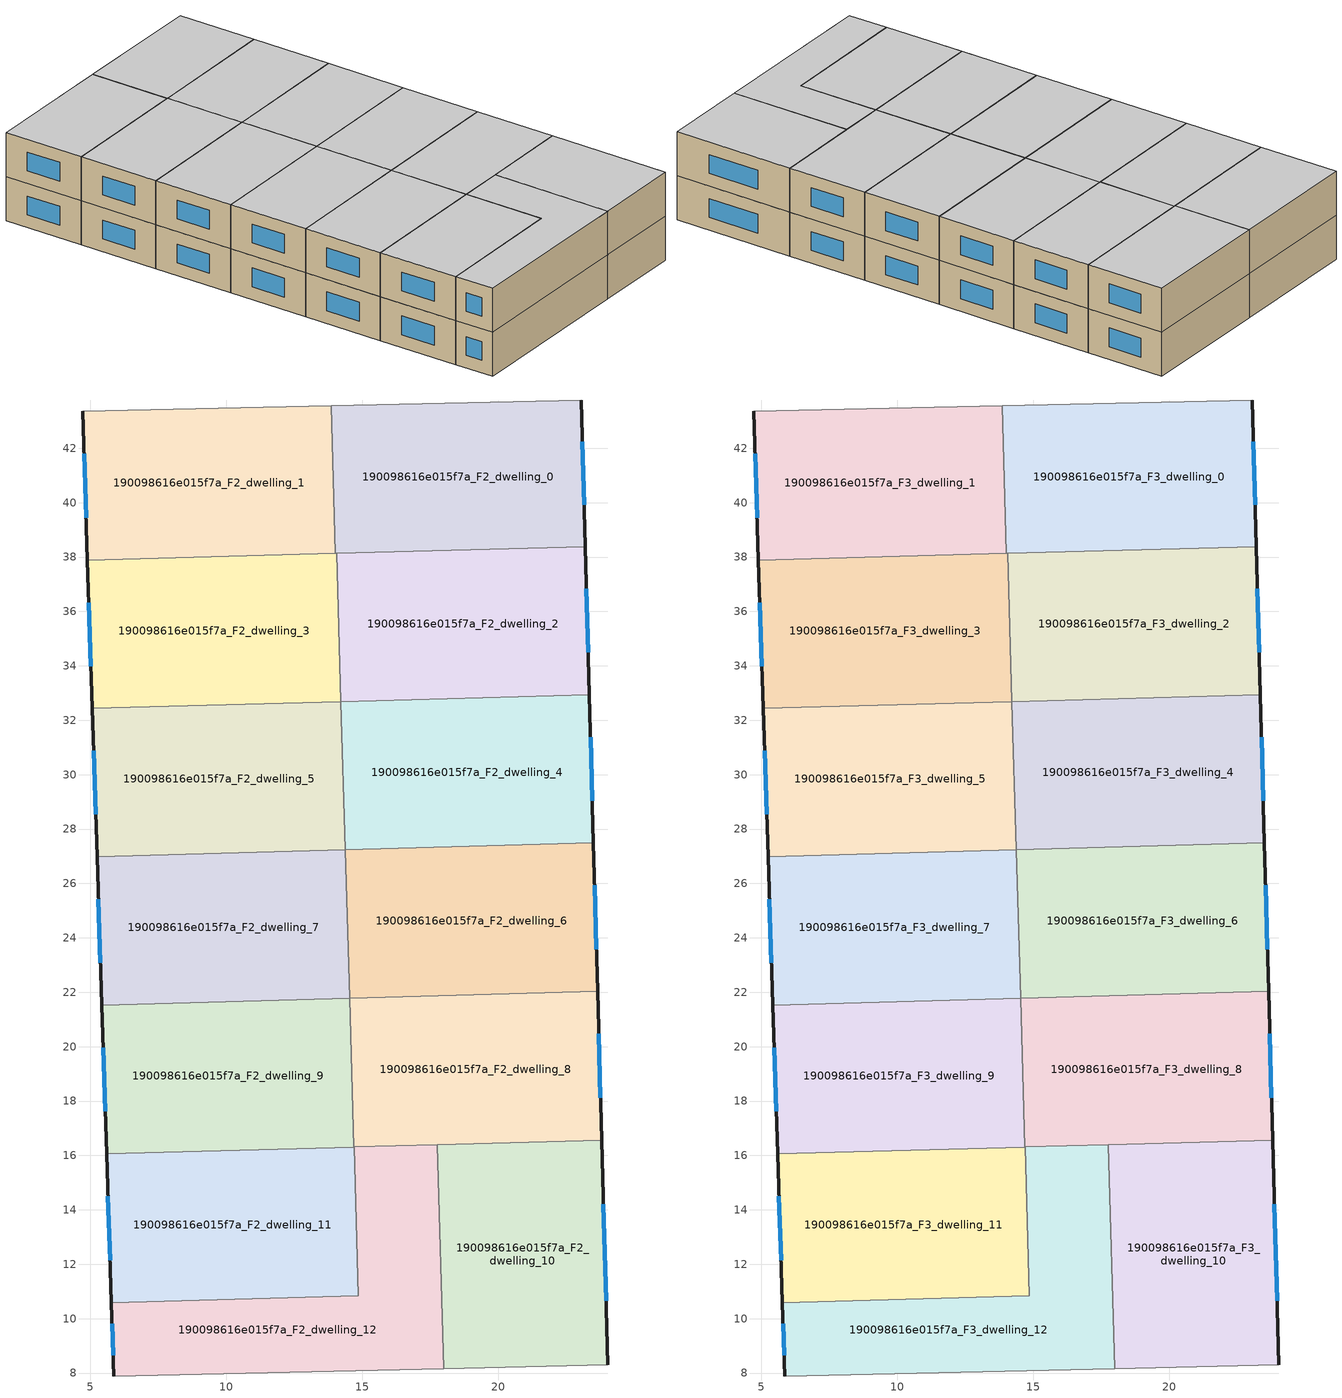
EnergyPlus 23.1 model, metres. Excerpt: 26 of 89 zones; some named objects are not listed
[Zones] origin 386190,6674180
190098616e015f7a_F2_dwelling_0
 floor to 190098616e015f7a_F1_dwelling_0 (EU_floor_Construction): 23.06,43.78 23.21,38.38 14.01,38.13 13.86,43.57 z6
 wall outside (EU_wall_Construction): 23.21,38.38 23.06,43.78 z6:9
 wall to 190098616e015f7a_F2_dwelling_1 (EU_wall_Construction): 13.86,43.57 14.01,38.13 z6:9
 wall adiabatic (EU_wall_Construction): 23.06,43.78 13.86,43.57 z6:9
 wall to 190098616e015f7a_F2_dwelling_2 (EU_wall_Construction): 14.06,38.13 23.21,38.38 z6:9
 wall to 190098616e015f7a_F2_dwelling_3 (EU_wall_Construction): 14.01,38.13 14.06,38.13 z6:9
 window (EU_Window_Construction): 23.16,39.92 23.1,42.24 z6.86:8.14
190098616e015f7a_F2_dwelling_1
 floor to 190098616e015f7a_F1_dwelling_1 (EU_floor_Construction): 13.86,43.57 14.01,38.13 4.9,37.88 4.73,43.37 z6
 wall outside (EU_wall_Construction): 4.73,43.37 4.9,37.88 z6:9
 wall adiabatic (EU_wall_Construction): 13.86,43.57 4.73,43.37 z6:9
 wall to 190098616e015f7a_F2_dwelling_3 (EU_wall_Construction): 4.9,37.88 14.01,38.13 z6:9
 window (EU_Window_Construction): 4.78,41.8 4.85,39.45 z6.86:8.14
190098616e015f7a_F2_dwelling_10
 floor to 190098616e015f7a_F1_dwelling_10 (EU_floor_Construction): 23.81,16.56 24.03,8.3 18,8.16 17.77,16.39 z6
 wall outside (EU_wall_Construction): 24.03,8.3 23.81,16.56 z6:9
 wall adiabatic (EU_wall_Construction): 18,8.16 24.03,8.3 z6:9
 wall to 190098616e015f7a_F2_dwelling_12 (EU_wall_Construction): 17.77,16.39 18,8.16 z6:9
 wall to 190098616e015f7a_F2_dwelling_8 (EU_wall_Construction): 23.81,16.56 17.77,16.39 z6:9
 window (EU_Window_Construction): 23.97,10.66 23.87,14.2 z6.86:8.14
190098616e015f7a_F2_dwelling_11
 floor to 190098616e015f7a_F1_dwelling_11 (EU_floor_Construction): 14.71,16.31 14.86,10.83 5.78,10.58 5.61,16.06 z6
 wall outside (EU_wall_Construction): 5.61,16.06 5.78,10.58 z6:9
 wall to 190098616e015f7a_F2_dwelling_12 (EU_wall_Construction): 5.78,10.58 14.86,10.83 14.71,16.31 z6:9
 wall to 190098616e015f7a_F2_dwelling_9 (EU_wall_Construction): 14.7,16.31 5.61,16.06 z6:9
 wall to 190098616e015f7a_F2_dwelling_8 (EU_wall_Construction): 14.71,16.31 14.7,16.31 z6:9
 window (EU_Window_Construction): 5.66,14.49 5.73,12.15 z6.86:8.14
190098616e015f7a_F2_dwelling_12
 floor to 190098616e015f7a_F1_dwelling_12 (EU_floor_Construction): 17.77,16.39 18,8.16 5.87,7.89 5.78,10.58 14.86,10.83 14.71,16.31 z6
 wall outside (EU_wall_Construction): 5.78,10.58 5.87,7.89 z6:9
 wall adiabatic (EU_wall_Construction): 5.87,7.89 18,8.16 z6:9
 wall to 190098616e015f7a_F2_dwelling_8 (EU_wall_Construction): 17.77,16.39 14.71,16.31 z6:9
 window (EU_Window_Construction): 5.81,9.81 5.84,8.66 z6.86:8.14
190098616e015f7a_F2_dwelling_2
 floor to 190098616e015f7a_F1_dwelling_2 (EU_floor_Construction): 23.21,38.38 23.36,32.94 14.21,32.69 14.06,38.13 z6
 wall outside (EU_wall_Construction): 23.36,32.94 23.21,38.38 z6:9
 wall to 190098616e015f7a_F2_dwelling_3 (EU_wall_Construction): 14.06,38.13 14.21,32.69 z6:9
 wall to 190098616e015f7a_F2_dwelling_4 (EU_wall_Construction): 14.22,32.69 23.36,32.94 z6:9
 wall to 190098616e015f7a_F2_dwelling_5 (EU_wall_Construction): 14.21,32.69 14.22,32.69 z6:9
 window (EU_Window_Construction): 23.31,34.5 23.25,36.83 z6.86:8.14
190098616e015f7a_F2_dwelling_3
 floor to 190098616e015f7a_F1_dwelling_3 (EU_floor_Construction): 14.06,38.13 14.21,32.69 5.08,32.44 4.9,37.88 z6
 wall outside (EU_wall_Construction): 4.9,37.88 5.08,32.44 z6:9
 wall to 190098616e015f7a_F2_dwelling_5 (EU_wall_Construction): 5.08,32.44 14.21,32.69 z6:9
 window (EU_Window_Construction): 4.95,36.33 5.03,33.99 z6.86:8.14
190098616e015f7a_F2_dwelling_4
 floor to 190098616e015f7a_F1_dwelling_4 (EU_floor_Construction): 23.36,32.94 23.51,27.49 14.37,27.24 14.22,32.69 z6
 wall outside (EU_wall_Construction): 23.51,27.49 23.36,32.94 z6:9
 wall to 190098616e015f7a_F2_dwelling_5 (EU_wall_Construction): 14.22,32.69 14.37,27.24 z6:9
 wall to 190098616e015f7a_F2_dwelling_6 (EU_wall_Construction): 14.39,27.24 23.51,27.49 z6:9
 wall to 190098616e015f7a_F2_dwelling_7 (EU_wall_Construction): 14.37,27.24 14.39,27.24 z6:9
 window (EU_Window_Construction): 23.46,29.05 23.4,31.38 z6.86:8.14
190098616e015f7a_F2_dwelling_5
 floor to 190098616e015f7a_F1_dwelling_5 (EU_floor_Construction): 14.22,32.69 14.37,27.24 5.25,26.99 5.08,32.44 z6
 wall outside (EU_wall_Construction): 5.08,32.44 5.25,26.99 z6:9
 wall to 190098616e015f7a_F2_dwelling_7 (EU_wall_Construction): 5.25,26.99 14.37,27.24 z6:9
 window (EU_Window_Construction): 5.13,30.88 5.2,28.54 z6.86:8.14
190098616e015f7a_F2_dwelling_6
 floor to 190098616e015f7a_F1_dwelling_6 (EU_floor_Construction): 23.51,27.49 23.66,22.03 14.54,21.78 14.39,27.24 z6
 wall outside (EU_wall_Construction): 23.66,22.03 23.51,27.49 z6:9
 wall to 190098616e015f7a_F2_dwelling_7 (EU_wall_Construction): 14.39,27.24 14.54,21.78 z6:9
 wall to 190098616e015f7a_F2_dwelling_8 (EU_wall_Construction): 14.55,21.78 23.66,22.03 z6:9
 wall to 190098616e015f7a_F2_dwelling_9 (EU_wall_Construction): 14.54,21.78 14.55,21.78 z6:9
 window (EU_Window_Construction): 23.61,23.59 23.55,25.93 z6.86:8.14
190098616e015f7a_F2_dwelling_7
 floor to 190098616e015f7a_F1_dwelling_7 (EU_floor_Construction): 14.39,27.24 14.54,21.78 5.43,21.53 5.25,26.99 z6
 wall outside (EU_wall_Construction): 5.25,26.99 5.43,21.53 z6:9
 wall to 190098616e015f7a_F2_dwelling_9 (EU_wall_Construction): 5.43,21.53 14.54,21.78 z6:9
 window (EU_Window_Construction): 5.3,25.43 5.38,23.09 z6.86:8.14
190098616e015f7a_F2_dwelling_8
 floor to 190098616e015f7a_F1_dwelling_8 (EU_floor_Construction): 23.66,22.03 23.81,16.56 14.7,16.31 14.55,21.78 z6
 wall outside (EU_wall_Construction): 23.81,16.56 23.66,22.03 z6:9
 wall to 190098616e015f7a_F2_dwelling_9 (EU_wall_Construction): 14.55,21.78 14.7,16.31 z6:9
 window (EU_Window_Construction): 23.76,18.12 23.7,20.47 z6.86:8.14
190098616e015f7a_F2_dwelling_9
 floor to 190098616e015f7a_F1_dwelling_9 (EU_floor_Construction): 14.55,21.78 14.7,16.31 5.61,16.06 5.43,21.53 z6
 wall outside (EU_wall_Construction): 5.43,21.53 5.61,16.06 z6:9
 window (EU_Window_Construction): 5.48,19.96 5.56,17.62 z6.86:8.14
190098616e015f7a_F3_dwelling_0
 floor to 190098616e015f7a_F2_dwelling_0 (EU_floor_Construction): 23.06,43.78 23.21,38.38 14.01,38.13 13.86,43.57 z9
 wall outside (EU_wall_Construction): 23.21,38.38 23.06,43.78 z9:12
 wall to 190098616e015f7a_F3_dwelling_1 (EU_wall_Construction): 13.86,43.57 14.01,38.13 z9:12
 wall adiabatic (EU_wall_Construction): 23.06,43.78 13.86,43.57 z9:12
 wall to 190098616e015f7a_F3_dwelling_2 (EU_wall_Construction): 14.06,38.13 23.21,38.38 z9:12
 wall to 190098616e015f7a_F3_dwelling_3 (EU_wall_Construction): 14.01,38.13 14.06,38.13 z9:12
 window (EU_Window_Construction): 23.16,39.92 23.1,42.24 z9.86:11.14
 ceiling to 190098616e015f7a_F4_dwelling_0 (EU_floor_Construction): 23.21,38.38 23.06,43.78 13.86,43.57 14.01,38.13 z12
190098616e015f7a_F3_dwelling_1
 floor to 190098616e015f7a_F2_dwelling_1 (EU_floor_Construction): 13.86,43.57 14.01,38.13 4.9,37.88 4.73,43.37 z9
 wall outside (EU_wall_Construction): 4.73,43.37 4.9,37.88 z9:12
 wall adiabatic (EU_wall_Construction): 13.86,43.57 4.73,43.37 z9:12
 wall to 190098616e015f7a_F3_dwelling_3 (EU_wall_Construction): 4.9,37.88 14.01,38.13 z9:12
 window (EU_Window_Construction): 4.78,41.8 4.85,39.45 z9.86:11.14
 ceiling to 190098616e015f7a_F4_dwelling_1 (EU_floor_Construction): 14.01,38.13 13.86,43.57 4.73,43.37 4.9,37.88 z12
190098616e015f7a_F3_dwelling_10
 floor to 190098616e015f7a_F2_dwelling_10 (EU_floor_Construction): 23.81,16.56 24.03,8.3 18,8.16 17.77,16.39 z9
 wall outside (EU_wall_Construction): 24.03,8.3 23.81,16.56 z9:12
 wall adiabatic (EU_wall_Construction): 18,8.16 24.03,8.3 z9:12
 wall to 190098616e015f7a_F3_dwelling_12 (EU_wall_Construction): 17.77,16.39 18,8.16 z9:12
 wall to 190098616e015f7a_F3_dwelling_8 (EU_wall_Construction): 23.81,16.56 17.77,16.39 z9:12
 window (EU_Window_Construction): 23.97,10.66 23.87,14.2 z9.86:11.14
 ceiling to 190098616e015f7a_F4_dwelling_10 (EU_floor_Construction): 24.03,8.3 23.81,16.56 17.77,16.39 18,8.16 z12
190098616e015f7a_F3_dwelling_11
 floor to 190098616e015f7a_F2_dwelling_11 (EU_floor_Construction): 14.71,16.31 14.86,10.83 5.78,10.58 5.61,16.06 z9
 wall outside (EU_wall_Construction): 5.61,16.06 5.78,10.58 z9:12
 wall to 190098616e015f7a_F3_dwelling_12 (EU_wall_Construction): 5.78,10.58 14.86,10.83 14.71,16.31 z9:12
 wall to 190098616e015f7a_F3_dwelling_9 (EU_wall_Construction): 14.7,16.31 5.61,16.06 z9:12
 wall to 190098616e015f7a_F3_dwelling_8 (EU_wall_Construction): 14.71,16.31 14.7,16.31 z9:12
 window (EU_Window_Construction): 5.66,14.49 5.73,12.15 z9.86:11.14
 ceiling to 190098616e015f7a_F4_dwelling_11 (EU_floor_Construction): 14.86,10.83 14.71,16.31 5.61,16.06 5.78,10.58 z12
190098616e015f7a_F3_dwelling_12
 floor to 190098616e015f7a_F2_dwelling_12 (EU_floor_Construction): 17.77,16.39 18,8.16 5.87,7.89 5.78,10.58 14.86,10.83 14.71,16.31 z9
 wall outside (EU_wall_Construction): 5.78,10.58 5.87,7.89 z9:12
 wall adiabatic (EU_wall_Construction): 5.87,7.89 18,8.16 z9:12
 wall to 190098616e015f7a_F3_dwelling_8 (EU_wall_Construction): 17.77,16.39 14.71,16.31 z9:12
 window (EU_Window_Construction): 5.81,9.81 5.84,8.66 z9.86:11.14
 ceiling to 190098616e015f7a_F4_dwelling_12 (EU_floor_Construction): 18,8.16 17.77,16.39 14.71,16.31 14.86,10.83 5.78,10.58 5.87,7.89 z12
190098616e015f7a_F3_dwelling_2
 floor to 190098616e015f7a_F2_dwelling_2 (EU_floor_Construction): 23.21,38.38 23.36,32.94 14.21,32.69 14.06,38.13 z9
 wall outside (EU_wall_Construction): 23.36,32.94 23.21,38.38 z9:12
 wall to 190098616e015f7a_F3_dwelling_3 (EU_wall_Construction): 14.06,38.13 14.21,32.69 z9:12
 wall to 190098616e015f7a_F3_dwelling_4 (EU_wall_Construction): 14.22,32.69 23.36,32.94 z9:12
 wall to 190098616e015f7a_F3_dwelling_5 (EU_wall_Construction): 14.21,32.69 14.22,32.69 z9:12
 window (EU_Window_Construction): 23.31,34.5 23.25,36.83 z9.86:11.14
 ceiling to 190098616e015f7a_F4_dwelling_2 (EU_floor_Construction): 23.36,32.94 23.21,38.38 14.06,38.13 14.21,32.69 z12
190098616e015f7a_F3_dwelling_3
 floor to 190098616e015f7a_F2_dwelling_3 (EU_floor_Construction): 14.06,38.13 14.21,32.69 5.08,32.44 4.9,37.88 z9
 wall outside (EU_wall_Construction): 4.9,37.88 5.08,32.44 z9:12
 wall to 190098616e015f7a_F3_dwelling_5 (EU_wall_Construction): 5.08,32.44 14.21,32.69 z9:12
 window (EU_Window_Construction): 4.95,36.33 5.03,33.99 z9.86:11.14
 ceiling to 190098616e015f7a_F4_dwelling_3 (EU_floor_Construction): 14.21,32.69 14.06,38.13 4.9,37.88 5.08,32.44 z12
190098616e015f7a_F3_dwelling_4
 floor to 190098616e015f7a_F2_dwelling_4 (EU_floor_Construction): 23.36,32.94 23.51,27.49 14.37,27.24 14.22,32.69 z9
 wall outside (EU_wall_Construction): 23.51,27.49 23.36,32.94 z9:12
 wall to 190098616e015f7a_F3_dwelling_5 (EU_wall_Construction): 14.22,32.69 14.37,27.24 z9:12
 wall to 190098616e015f7a_F3_dwelling_6 (EU_wall_Construction): 14.39,27.24 23.51,27.49 z9:12
 wall to 190098616e015f7a_F3_dwelling_7 (EU_wall_Construction): 14.37,27.24 14.39,27.24 z9:12
 window (EU_Window_Construction): 23.46,29.05 23.4,31.38 z9.86:11.14
 ceiling to 190098616e015f7a_F4_dwelling_4 (EU_floor_Construction): 23.51,27.49 23.36,32.94 14.22,32.69 14.37,27.24 z12
190098616e015f7a_F3_dwelling_5
 floor to 190098616e015f7a_F2_dwelling_5 (EU_floor_Construction): 14.22,32.69 14.37,27.24 5.25,26.99 5.08,32.44 z9
 wall outside (EU_wall_Construction): 5.08,32.44 5.25,26.99 z9:12
 wall to 190098616e015f7a_F3_dwelling_7 (EU_wall_Construction): 5.25,26.99 14.37,27.24 z9:12
 window (EU_Window_Construction): 5.13,30.88 5.2,28.54 z9.86:11.14
 ceiling to 190098616e015f7a_F4_dwelling_5 (EU_floor_Construction): 14.37,27.24 14.22,32.69 5.08,32.44 5.25,26.99 z12
190098616e015f7a_F3_dwelling_6
 floor to 190098616e015f7a_F2_dwelling_6 (EU_floor_Construction): 23.51,27.49 23.66,22.03 14.54,21.78 14.39,27.24 z9
 wall outside (EU_wall_Construction): 23.66,22.03 23.51,27.49 z9:12
 wall to 190098616e015f7a_F3_dwelling_7 (EU_wall_Construction): 14.39,27.24 14.54,21.78 z9:12
 wall to 190098616e015f7a_F3_dwelling_8 (EU_wall_Construction): 14.55,21.78 23.66,22.03 z9:12
 wall to 190098616e015f7a_F3_dwelling_9 (EU_wall_Construction): 14.54,21.78 14.55,21.78 z9:12
 window (EU_Window_Construction): 23.61,23.59 23.55,25.93 z9.86:11.14
 ceiling to 190098616e015f7a_F4_dwelling_6 (EU_floor_Construction): 23.66,22.03 23.51,27.49 14.39,27.24 14.54,21.78 z12
190098616e015f7a_F3_dwelling_7
 floor to 190098616e015f7a_F2_dwelling_7 (EU_floor_Construction): 14.39,27.24 14.54,21.78 5.43,21.53 5.25,26.99 z9
 wall outside (EU_wall_Construction): 5.25,26.99 5.43,21.53 z9:12
 wall to 190098616e015f7a_F3_dwelling_9 (EU_wall_Construction): 5.43,21.53 14.54,21.78 z9:12
 window (EU_Window_Construction): 5.3,25.43 5.38,23.09 z9.86:11.14
 ceiling to 190098616e015f7a_F4_dwelling_7 (EU_floor_Construction): 14.54,21.78 14.39,27.24 5.25,26.99 5.43,21.53 z12
190098616e015f7a_F3_dwelling_8
 floor to 190098616e015f7a_F2_dwelling_8 (EU_floor_Construction): 23.66,22.03 23.81,16.56 14.7,16.31 14.55,21.78 z9
 wall outside (EU_wall_Construction): 23.81,16.56 23.66,22.03 z9:12
 wall to 190098616e015f7a_F3_dwelling_9 (EU_wall_Construction): 14.55,21.78 14.7,16.31 z9:12
 window (EU_Window_Construction): 23.76,18.12 23.7,20.47 z9.86:11.14
 ceiling to 190098616e015f7a_F4_dwelling_8 (EU_floor_Construction): 23.81,16.56 23.66,22.03 14.55,21.78 14.7,16.31 z12
190098616e015f7a_F3_dwelling_9
 floor to 190098616e015f7a_F2_dwelling_9 (EU_floor_Construction): 14.55,21.78 14.7,16.31 5.61,16.06 5.43,21.53 z9
 wall outside (EU_wall_Construction): 5.43,21.53 5.61,16.06 z9:12
 window (EU_Window_Construction): 5.48,19.96 5.56,17.62 z9.86:11.14
 ceiling to 190098616e015f7a_F4_dwelling_9 (EU_floor_Construction): 14.7,16.31 14.55,21.78 5.43,21.53 5.61,16.06 z12
[Building]
EU S2 Campaign: North Axis=0; Terrain=City; Solar Distribution=FullExterior
[Site:Location]
Helsinki-Vantaa.AP: Latitude=60.317; Longitude=24.963; Time Zone=2; Elevation=54.6
[SizingPeriod:WeatherFileDays]
AnnualSizingPeriod: Begin Month=1; Begin Day of Month=1; End Month=12; End Day of Month=31; Day of Week for Start Day=Monday; Use Weather File Daylight Saving Period=No; Use Weather File Rain and Snow Indicators=No
[MATERIAL]
EU_InternalMass_Material: Roughness=MediumRough; Thickness=0.1; Conductivity=1; Density=1800; Specific Heat=900; Thermal Absorptance=0.9; Solar Absorptance=0.7; Visible Absorptance=0.7
[MATERIAL:NOMASS] Roughness=MediumRough; Thermal Absorptance=0.9; Solar Absorptance=0.7; Visible Absorptance=0.7
Name | Thermal Resistance
EU_wall_NoMass | 1.10183
EU_floor_NoMass | 1.70606
[WINDOWMATERIAL:SIMPLEGLAZINGSYSTEM]
EU_Window_SimpleGlazing: UFactor=3.11035; Solar Heat Gain Coefficient=0.8; Visible Transmittance=0.8
[CONSTRUCTION]
EU_wall_Construction: EU_wall_NoMass
EU_floor_Construction: EU_floor_NoMass
EU_Window_Construction: EU_Window_SimpleGlazing
EU_InternalMass_Construction: EU_InternalMass_Material
[ZONE] Type=1; Multiplier=1; Ceiling Height=autocalculate; Floor Area=autocalculate; Part of Total Floor Area=Yes
Name | Volume
190098616e015f7a_F2_dwelling_0; 190098616e015f7a_F3_dwelling_0 | 149.49
190098616e015f7a_F2_dwelling_1; 190098616e015f7a_F3_dwelling_1 | 149.494
190098616e015f7a_F2_dwelling_10; 190098616e015f7a_F3_dwelling_10; 190098616e015f7a_F2_dwelling_12; 190098616e015f7a_F3_dwelling_12; 190098616e015f7a_F2_dwelling_9; 190098616e015f7a_F3_dwelling_9 | 149.501
190098616e015f7a_F2_dwelling_11; 190098616e015f7a_F3_dwelling_11 | 149.514
190098616e015f7a_F2_dwelling_2; 190098616e015f7a_F3_dwelling_2 | 149.496
190098616e015f7a_F2_dwelling_3; 190098616e015f7a_F3_dwelling_3 | 149.5
190098616e015f7a_F2_dwelling_4; 190098616e015f7a_F3_dwelling_4 | 149.498
190098616e015f7a_F2_dwelling_5; 190098616e015f7a_F3_dwelling_5 | 149.517
190098616e015f7a_F2_dwelling_6; 190098616e015f7a_F3_dwelling_6 | 149.499
190098616e015f7a_F2_dwelling_7; 190098616e015f7a_F3_dwelling_7 | 149.495
190098616e015f7a_F2_dwelling_8; 190098616e015f7a_F3_dwelling_8 | 149.504
[INTERNALMASS] Construction=EU_InternalMass_Construction
Name | Zone or ZoneList | Surface Area
190098616e015f7a_F2_dwelling_0_EU_InternalMass | 190098616e015f7a_F2_dwelling_0 | 49.832
190098616e015f7a_F2_dwelling_1_EU_InternalMass | 190098616e015f7a_F2_dwelling_1 | 49.832
190098616e015f7a_F2_dwelling_2_EU_InternalMass | 190098616e015f7a_F2_dwelling_2 | 49.8324
190098616e015f7a_F2_dwelling_3_EU_InternalMass | 190098616e015f7a_F2_dwelling_3 | 49.8348
190098616e015f7a_F2_dwelling_4_EU_InternalMass | 190098616e015f7a_F2_dwelling_4 | 49.8315
190098616e015f7a_F2_dwelling_5_EU_InternalMass | 190098616e015f7a_F2_dwelling_5 | 49.8386
190098616e015f7a_F2_dwelling_6_EU_InternalMass | 190098616e015f7a_F2_dwelling_6 | 49.8329
190098616e015f7a_F2_dwelling_7_EU_InternalMass | 190098616e015f7a_F2_dwelling_7 | 49.8316
190098616e015f7a_F2_dwelling_8_EU_InternalMass | 190098616e015f7a_F2_dwelling_8 | 49.8348
190098616e015f7a_F2_dwelling_9_EU_InternalMass | 190098616e015f7a_F2_dwelling_9 | 49.8333
190098616e015f7a_F2_dwelling_10_EU_InternalMass | 190098616e015f7a_F2_dwelling_10 | 49.8349
190098616e015f7a_F2_dwelling_11_EU_InternalMass | 190098616e015f7a_F2_dwelling_11 | 49.8378
190098616e015f7a_F2_dwelling_12_EU_InternalMass | 190098616e015f7a_F2_dwelling_12 | 49.8337
190098616e015f7a_F3_dwelling_0_EU_InternalMass | 190098616e015f7a_F3_dwelling_0 | 49.832
190098616e015f7a_F3_dwelling_1_EU_InternalMass | 190098616e015f7a_F3_dwelling_1 | 49.832
190098616e015f7a_F3_dwelling_2_EU_InternalMass | 190098616e015f7a_F3_dwelling_2 | 49.8324
190098616e015f7a_F3_dwelling_3_EU_InternalMass | 190098616e015f7a_F3_dwelling_3 | 49.8348
190098616e015f7a_F3_dwelling_4_EU_InternalMass | 190098616e015f7a_F3_dwelling_4 | 49.8315
190098616e015f7a_F3_dwelling_5_EU_InternalMass | 190098616e015f7a_F3_dwelling_5 | 49.8386
190098616e015f7a_F3_dwelling_6_EU_InternalMass | 190098616e015f7a_F3_dwelling_6 | 49.8329
190098616e015f7a_F3_dwelling_7_EU_InternalMass | 190098616e015f7a_F3_dwelling_7 | 49.8316
190098616e015f7a_F3_dwelling_8_EU_InternalMass | 190098616e015f7a_F3_dwelling_8 | 49.8348
190098616e015f7a_F3_dwelling_9_EU_InternalMass | 190098616e015f7a_F3_dwelling_9 | 49.8333
190098616e015f7a_F3_dwelling_10_EU_InternalMass | 190098616e015f7a_F3_dwelling_10 | 49.8349
190098616e015f7a_F3_dwelling_11_EU_InternalMass | 190098616e015f7a_F3_dwelling_11 | 49.8378
190098616e015f7a_F3_dwelling_12_EU_InternalMass | 190098616e015f7a_F3_dwelling_12 | 49.8337
[OTHEREQUIPMENT] Fuel Type=Electricity; Design Level Calculation Method=Watts/Area; Power per Zone Floor Area=1; Fraction Latent=0; Fraction Radiant=0; Fraction Lost=0; Carbon Dioxide Generation Rate=0; EndUse Subcategory=EU_Step8_InternalGains
Name | Zone or ZoneList or Space or SpaceList | Schedule
EU_Step8_InternalGain_190098616e015f7a_F2_dwelling_0_f000 | 190098616e015f7a_F2_dwelling_0 | EU_Step8_GainSchedule_190098616e015f7a_F2_dwelling_0_f000
EU_Step8_InternalGain_190098616e015f7a_F2_dwelling_1_f000 | 190098616e015f7a_F2_dwelling_1 | EU_Step8_GainSchedule_190098616e015f7a_F2_dwelling_1_f000
EU_Step8_InternalGain_190098616e015f7a_F2_dwelling_2_f000 | 190098616e015f7a_F2_dwelling_2 | EU_Step8_GainSchedule_190098616e015f7a_F2_dwelling_2_f000
EU_Step8_InternalGain_190098616e015f7a_F2_dwelling_3_f000 | 190098616e015f7a_F2_dwelling_3 | EU_Step8_GainSchedule_190098616e015f7a_F2_dwelling_3_f000
EU_Step8_InternalGain_190098616e015f7a_F2_dwelling_4_f000 | 190098616e015f7a_F2_dwelling_4 | EU_Step8_GainSchedule_190098616e015f7a_F2_dwelling_4_f000
EU_Step8_InternalGain_190098616e015f7a_F2_dwelling_5_f000 | 190098616e015f7a_F2_dwelling_5 | EU_Step8_GainSchedule_190098616e015f7a_F2_dwelling_5_f000
EU_Step8_InternalGain_190098616e015f7a_F2_dwelling_6_f000 | 190098616e015f7a_F2_dwelling_6 | EU_Step8_GainSchedule_190098616e015f7a_F2_dwelling_6_f000
EU_Step8_InternalGain_190098616e015f7a_F2_dwelling_7_f000 | 190098616e015f7a_F2_dwelling_7 | EU_Step8_GainSchedule_190098616e015f7a_F2_dwelling_7_f000
EU_Step8_InternalGain_190098616e015f7a_F2_dwelling_8_f000 | 190098616e015f7a_F2_dwelling_8 | EU_Step8_GainSchedule_190098616e015f7a_F2_dwelling_8_f000
EU_Step8_InternalGain_190098616e015f7a_F2_dwelling_9_f000 | 190098616e015f7a_F2_dwelling_9 | EU_Step8_GainSchedule_190098616e015f7a_F2_dwelling_9_f000
EU_Step8_InternalGain_190098616e015f7a_F2_dwelling_10_f000 | 190098616e015f7a_F2_dwelling_10 | EU_Step8_GainSchedule_190098616e015f7a_F2_dwelling_10_f000
EU_Step8_InternalGain_190098616e015f7a_F2_dwelling_11_f000 | 190098616e015f7a_F2_dwelling_11 | EU_Step8_GainSchedule_190098616e015f7a_F2_dwelling_11_f000
EU_Step8_InternalGain_190098616e015f7a_F2_dwelling_12_f000 | 190098616e015f7a_F2_dwelling_12 | EU_Step8_GainSchedule_190098616e015f7a_F2_dwelling_12_f000
EU_Step8_InternalGain_190098616e015f7a_F3_dwelling_0_f000 | 190098616e015f7a_F3_dwelling_0 | EU_Step8_GainSchedule_190098616e015f7a_F3_dwelling_0_f000
EU_Step8_InternalGain_190098616e015f7a_F3_dwelling_1_f000 | 190098616e015f7a_F3_dwelling_1 | EU_Step8_GainSchedule_190098616e015f7a_F3_dwelling_1_f000
EU_Step8_InternalGain_190098616e015f7a_F3_dwelling_2_f000 | 190098616e015f7a_F3_dwelling_2 | EU_Step8_GainSchedule_190098616e015f7a_F3_dwelling_2_f000
EU_Step8_InternalGain_190098616e015f7a_F3_dwelling_3_f000 | 190098616e015f7a_F3_dwelling_3 | EU_Step8_GainSchedule_190098616e015f7a_F3_dwelling_3_f000
EU_Step8_InternalGain_190098616e015f7a_F3_dwelling_4_f000 | 190098616e015f7a_F3_dwelling_4 | EU_Step8_GainSchedule_190098616e015f7a_F3_dwelling_4_f000
EU_Step8_InternalGain_190098616e015f7a_F3_dwelling_5_f000 | 190098616e015f7a_F3_dwelling_5 | EU_Step8_GainSchedule_190098616e015f7a_F3_dwelling_5_f000
EU_Step8_InternalGain_190098616e015f7a_F3_dwelling_6_f000 | 190098616e015f7a_F3_dwelling_6 | EU_Step8_GainSchedule_190098616e015f7a_F3_dwelling_6_f000
EU_Step8_InternalGain_190098616e015f7a_F3_dwelling_7_f000 | 190098616e015f7a_F3_dwelling_7 | EU_Step8_GainSchedule_190098616e015f7a_F3_dwelling_7_f000
EU_Step8_InternalGain_190098616e015f7a_F3_dwelling_8_f000 | 190098616e015f7a_F3_dwelling_8 | EU_Step8_GainSchedule_190098616e015f7a_F3_dwelling_8_f000
EU_Step8_InternalGain_190098616e015f7a_F3_dwelling_9_f000 | 190098616e015f7a_F3_dwelling_9 | EU_Step8_GainSchedule_190098616e015f7a_F3_dwelling_9_f000
EU_Step8_InternalGain_190098616e015f7a_F3_dwelling_10_f000 | 190098616e015f7a_F3_dwelling_10 | EU_Step8_GainSchedule_190098616e015f7a_F3_dwelling_10_f000
EU_Step8_InternalGain_190098616e015f7a_F3_dwelling_11_f000 | 190098616e015f7a_F3_dwelling_11 | EU_Step8_GainSchedule_190098616e015f7a_F3_dwelling_11_f000
EU_Step8_InternalGain_190098616e015f7a_F3_dwelling_12_f000 | 190098616e015f7a_F3_dwelling_12 | EU_Step8_GainSchedule_190098616e015f7a_F3_dwelling_12_f000
[ZONEVENTILATION:DESIGNFLOWRATE] Schedule=EU_AlwaysOn; Design Flow Rate Calculation Method=AirChanges/Hour; Air Changes per Hour=0.756316; Ventilation Type=Natural; Fan Pressure Rise=0; Fan Total Efficiency=1; Constant Term Coefficient=1; Temperature Term Coefficient=0; Velocity Term Coefficient=0; Velocity Squared Term Coefficient=0; Minimum Indoor Temperature=-100; Maximum Indoor Temperature=100; Delta Temperature=-100; Minimum Outdoor Temperature=-100; Maximum Outdoor Temperature=100; Maximum Wind Speed=40
Name | Zone or ZoneList or Space or SpaceList
EU_ConstantAir_190098616e015f7a_F2_dwelling_0 | 190098616e015f7a_F2_dwelling_0
EU_ConstantAir_190098616e015f7a_F2_dwelling_1 | 190098616e015f7a_F2_dwelling_1
EU_ConstantAir_190098616e015f7a_F2_dwelling_2 | 190098616e015f7a_F2_dwelling_2
EU_ConstantAir_190098616e015f7a_F2_dwelling_3 | 190098616e015f7a_F2_dwelling_3
EU_ConstantAir_190098616e015f7a_F2_dwelling_4 | 190098616e015f7a_F2_dwelling_4
EU_ConstantAir_190098616e015f7a_F2_dwelling_5 | 190098616e015f7a_F2_dwelling_5
EU_ConstantAir_190098616e015f7a_F2_dwelling_6 | 190098616e015f7a_F2_dwelling_6
EU_ConstantAir_190098616e015f7a_F2_dwelling_7 | 190098616e015f7a_F2_dwelling_7
EU_ConstantAir_190098616e015f7a_F2_dwelling_8 | 190098616e015f7a_F2_dwelling_8
EU_ConstantAir_190098616e015f7a_F2_dwelling_9 | 190098616e015f7a_F2_dwelling_9
EU_ConstantAir_190098616e015f7a_F2_dwelling_10 | 190098616e015f7a_F2_dwelling_10
EU_ConstantAir_190098616e015f7a_F2_dwelling_11 | 190098616e015f7a_F2_dwelling_11
EU_ConstantAir_190098616e015f7a_F2_dwelling_12 | 190098616e015f7a_F2_dwelling_12
EU_ConstantAir_190098616e015f7a_F3_dwelling_0 | 190098616e015f7a_F3_dwelling_0
EU_ConstantAir_190098616e015f7a_F3_dwelling_1 | 190098616e015f7a_F3_dwelling_1
EU_ConstantAir_190098616e015f7a_F3_dwelling_2 | 190098616e015f7a_F3_dwelling_2
EU_ConstantAir_190098616e015f7a_F3_dwelling_3 | 190098616e015f7a_F3_dwelling_3
EU_ConstantAir_190098616e015f7a_F3_dwelling_4 | 190098616e015f7a_F3_dwelling_4
EU_ConstantAir_190098616e015f7a_F3_dwelling_5 | 190098616e015f7a_F3_dwelling_5
EU_ConstantAir_190098616e015f7a_F3_dwelling_6 | 190098616e015f7a_F3_dwelling_6
EU_ConstantAir_190098616e015f7a_F3_dwelling_7 | 190098616e015f7a_F3_dwelling_7
EU_ConstantAir_190098616e015f7a_F3_dwelling_8 | 190098616e015f7a_F3_dwelling_8
EU_ConstantAir_190098616e015f7a_F3_dwelling_9 | 190098616e015f7a_F3_dwelling_9
EU_ConstantAir_190098616e015f7a_F3_dwelling_10 | 190098616e015f7a_F3_dwelling_10
EU_ConstantAir_190098616e015f7a_F3_dwelling_11 | 190098616e015f7a_F3_dwelling_11
EU_ConstantAir_190098616e015f7a_F3_dwelling_12 | 190098616e015f7a_F3_dwelling_12
[HVACTEMPLATE:ZONE:IDEALLOADSAIRSYSTEM] System Availability Schedule=EU_AlwaysOn; Maximum Heating Supply Air Temperature=50; Minimum Cooling Supply Air Temperature=13; Maximum Heating Supply Air Humidity Ratio=0.0156; Minimum Cooling Supply Air Humidity Ratio=0.0077; Heating Limit=NoLimit; Cooling Limit=NoLimit; Heating Availability Schedule=EU_AlwaysOn; Cooling Availability Schedule=EU_CoolingOff; Dehumidification Control Type=ConstantSensibleHeatRatio; Cooling Sensible Heat Ratio=0.7; Dehumidification Setpoint=60; Humidification Control Type=None; Humidification Setpoint=30; Outdoor Air Method=None; Outdoor Air Flow Rate per Person=0.00944; Outdoor Air Flow Rate per Zone Floor Area=0; Outdoor Air Flow Rate per Zone=0; Demand Controlled Ventilation Type=None; Outdoor Air Economizer Type=NoEconomizer; Heat Recovery Type=None; Sensible Heat Recovery Effectiveness=0.7; Latent Heat Recovery Effectiveness=0.65
Name | Template Thermostat
190098616e015f7a_F2_dwelling_0 | EU_HeatOnly_190098616e015f7a_F2_dwelling_0
190098616e015f7a_F2_dwelling_1 | EU_HeatOnly_190098616e015f7a_F2_dwelling_1
190098616e015f7a_F2_dwelling_2 | EU_HeatOnly_190098616e015f7a_F2_dwelling_2
190098616e015f7a_F2_dwelling_3 | EU_HeatOnly_190098616e015f7a_F2_dwelling_3
190098616e015f7a_F2_dwelling_4 | EU_HeatOnly_190098616e015f7a_F2_dwelling_4
190098616e015f7a_F2_dwelling_5 | EU_HeatOnly_190098616e015f7a_F2_dwelling_5
190098616e015f7a_F2_dwelling_6 | EU_HeatOnly_190098616e015f7a_F2_dwelling_6
190098616e015f7a_F2_dwelling_7 | EU_HeatOnly_190098616e015f7a_F2_dwelling_7
190098616e015f7a_F2_dwelling_8 | EU_HeatOnly_190098616e015f7a_F2_dwelling_8
190098616e015f7a_F2_dwelling_9 | EU_HeatOnly_190098616e015f7a_F2_dwelling_9
190098616e015f7a_F2_dwelling_10 | EU_HeatOnly_190098616e015f7a_F2_dwelling_10
190098616e015f7a_F2_dwelling_11 | EU_HeatOnly_190098616e015f7a_F2_dwelling_11
190098616e015f7a_F2_dwelling_12 | EU_HeatOnly_190098616e015f7a_F2_dwelling_12
190098616e015f7a_F3_dwelling_0 | EU_HeatOnly_190098616e015f7a_F3_dwelling_0
190098616e015f7a_F3_dwelling_1 | EU_HeatOnly_190098616e015f7a_F3_dwelling_1
190098616e015f7a_F3_dwelling_2 | EU_HeatOnly_190098616e015f7a_F3_dwelling_2
190098616e015f7a_F3_dwelling_3 | EU_HeatOnly_190098616e015f7a_F3_dwelling_3
190098616e015f7a_F3_dwelling_4 | EU_HeatOnly_190098616e015f7a_F3_dwelling_4
190098616e015f7a_F3_dwelling_5 | EU_HeatOnly_190098616e015f7a_F3_dwelling_5
190098616e015f7a_F3_dwelling_6 | EU_HeatOnly_190098616e015f7a_F3_dwelling_6
190098616e015f7a_F3_dwelling_7 | EU_HeatOnly_190098616e015f7a_F3_dwelling_7
190098616e015f7a_F3_dwelling_8 | EU_HeatOnly_190098616e015f7a_F3_dwelling_8
190098616e015f7a_F3_dwelling_9 | EU_HeatOnly_190098616e015f7a_F3_dwelling_9
190098616e015f7a_F3_dwelling_10 | EU_HeatOnly_190098616e015f7a_F3_dwelling_10
190098616e015f7a_F3_dwelling_11 | EU_HeatOnly_190098616e015f7a_F3_dwelling_11
190098616e015f7a_F3_dwelling_12 | EU_HeatOnly_190098616e015f7a_F3_dwelling_12
[SIZING:ZONE] Zone Cooling Design Supply Air Temperature Input Method=SupplyAirTemperature; Zone Cooling Design Supply Air Temperature=13; Zone Heating Design Supply Air Temperature Input Method=SupplyAirTemperature; Zone Heating Design Supply Air Temperature=50; Zone Cooling Design Supply Air Humidity Ratio=0.008; Zone Heating Design Supply Air Humidity Ratio=0.008; Cooling Design Air Flow Method=DesignDay; Cooling Design Air Flow Rate=0; Cooling Minimum Air Flow per Zone Floor Area=0.000762; Cooling Minimum Air Flow=0; Cooling Minimum Air Flow Fraction=0.2; Heating Design Air Flow Method=DesignDay; Heating Design Air Flow Rate=0; Heating Maximum Air Flow per Zone Floor Area=0.002032; Heating Maximum Air Flow=0.141576; Heating Maximum Air Flow Fraction=0.3; Account for Dedicated Outdoor Air System=No; Dedicated Outdoor Air System Control Strategy=NeutralSupplyAir; Dedicated Outdoor Air Low Setpoint Temperature for Design=autosize; Dedicated Outdoor Air High Setpoint Temperature for Design=autosize; Zone Load Sizing Method=Sensible Load Only No Latent Load; Zone Latent Cooling Design Supply Air Humidity Ratio Input Method=HumidityRatioDifference; Zone Cooling Design Supply Air Humidity Ratio Difference=0.005; Zone Latent Heating Design Supply Air Humidity Ratio Input Method=HumidityRatioDifference; Zone Humidification Design Supply Air Humidity Ratio Difference=0.005
190098616e015f7a_F2_dwelling_0; 190098616e015f7a_F2_dwelling_1; 190098616e015f7a_F2_dwelling_2; 190098616e015f7a_F2_dwelling_3; 190098616e015f7a_F2_dwelling_4; 190098616e015f7a_F2_dwelling_5; 190098616e015f7a_F2_dwelling_6; 190098616e015f7a_F2_dwelling_7; 190098616e015f7a_F2_dwelling_8; 190098616e015f7a_F2_dwelling_9; 190098616e015f7a_F2_dwelling_10; 190098616e015f7a_F2_dwelling_11; 190098616e015f7a_F2_dwelling_12; 190098616e015f7a_F3_dwelling_0; 190098616e015f7a_F3_dwelling_1; 190098616e015f7a_F3_dwelling_2; 190098616e015f7a_F3_dwelling_3; 190098616e015f7a_F3_dwelling_4; 190098616e015f7a_F3_dwelling_5; 190098616e015f7a_F3_dwelling_6; 190098616e015f7a_F3_dwelling_7; 190098616e015f7a_F3_dwelling_8; 190098616e015f7a_F3_dwelling_9; 190098616e015f7a_F3_dwelling_10; 190098616e015f7a_F3_dwelling_11; 190098616e015f7a_F3_dwelling_12
[SCHEDULE:CONSTANT]
Name | Hourly Value
EU_AlwaysOn | 1
EU_CoolingOff | 0
[SCHEDULE:FILE] Column Number=1; Rows to Skip at Top=0; Number of Hours of Data=8760; Column Separator=Comma; Interpolate to Timestep=No; Minutes per Item=60; Adjust Schedule for Daylight Savings=Yes
Name | File
EU_Step8_GainSchedule_190098616e015f7a_F2_dwelling_0_f000 | ../../schedules/190098616e015f7a/190098616e015f7a_F2_dwelling_0_f000_gain.csv
EU_Step8_GainSchedule_190098616e015f7a_F2_dwelling_1_f000 | ../../schedules/190098616e015f7a/190098616e015f7a_F2_dwelling_1_f000_gain.csv
EU_Step8_GainSchedule_190098616e015f7a_F2_dwelling_2_f000 | ../../schedules/190098616e015f7a/190098616e015f7a_F2_dwelling_2_f000_gain.csv
EU_Step8_GainSchedule_190098616e015f7a_F2_dwelling_3_f000 | ../../schedules/190098616e015f7a/190098616e015f7a_F2_dwelling_3_f000_gain.csv
EU_Step8_GainSchedule_190098616e015f7a_F2_dwelling_4_f000 | ../../schedules/190098616e015f7a/190098616e015f7a_F2_dwelling_4_f000_gain.csv
EU_Step8_GainSchedule_190098616e015f7a_F2_dwelling_5_f000 | ../../schedules/190098616e015f7a/190098616e015f7a_F2_dwelling_5_f000_gain.csv
EU_Step8_GainSchedule_190098616e015f7a_F2_dwelling_6_f000 | ../../schedules/190098616e015f7a/190098616e015f7a_F2_dwelling_6_f000_gain.csv
EU_Step8_GainSchedule_190098616e015f7a_F2_dwelling_7_f000 | ../../schedules/190098616e015f7a/190098616e015f7a_F2_dwelling_7_f000_gain.csv
EU_Step8_GainSchedule_190098616e015f7a_F2_dwelling_8_f000 | ../../schedules/190098616e015f7a/190098616e015f7a_F2_dwelling_8_f000_gain.csv
EU_Step8_GainSchedule_190098616e015f7a_F2_dwelling_9_f000 | ../../schedules/190098616e015f7a/190098616e015f7a_F2_dwelling_9_f000_gain.csv
EU_Step8_GainSchedule_190098616e015f7a_F2_dwelling_10_f000 | ../../schedules/190098616e015f7a/190098616e015f7a_F2_dwelling_10_f000_gain.csv
EU_Step8_GainSchedule_190098616e015f7a_F2_dwelling_11_f000 | ../../schedules/190098616e015f7a/190098616e015f7a_F2_dwelling_11_f000_gain.csv
EU_Step8_GainSchedule_190098616e015f7a_F2_dwelling_12_f000 | ../../schedules/190098616e015f7a/190098616e015f7a_F2_dwelling_12_f000_gain.csv
EU_Step8_GainSchedule_190098616e015f7a_F3_dwelling_0_f000 | ../../schedules/190098616e015f7a/190098616e015f7a_F3_dwelling_0_f000_gain.csv
EU_Step8_GainSchedule_190098616e015f7a_F3_dwelling_1_f000 | ../../schedules/190098616e015f7a/190098616e015f7a_F3_dwelling_1_f000_gain.csv
EU_Step8_GainSchedule_190098616e015f7a_F3_dwelling_2_f000 | ../../schedules/190098616e015f7a/190098616e015f7a_F3_dwelling_2_f000_gain.csv
EU_Step8_GainSchedule_190098616e015f7a_F3_dwelling_3_f000 | ../../schedules/190098616e015f7a/190098616e015f7a_F3_dwelling_3_f000_gain.csv
EU_Step8_GainSchedule_190098616e015f7a_F3_dwelling_4_f000 | ../../schedules/190098616e015f7a/190098616e015f7a_F3_dwelling_4_f000_gain.csv
EU_Step8_GainSchedule_190098616e015f7a_F3_dwelling_5_f000 | ../../schedules/190098616e015f7a/190098616e015f7a_F3_dwelling_5_f000_gain.csv
EU_Step8_GainSchedule_190098616e015f7a_F3_dwelling_6_f000 | ../../schedules/190098616e015f7a/190098616e015f7a_F3_dwelling_6_f000_gain.csv
EU_Step8_GainSchedule_190098616e015f7a_F3_dwelling_7_f000 | ../../schedules/190098616e015f7a/190098616e015f7a_F3_dwelling_7_f000_gain.csv
EU_Step8_GainSchedule_190098616e015f7a_F3_dwelling_8_f000 | ../../schedules/190098616e015f7a/190098616e015f7a_F3_dwelling_8_f000_gain.csv
EU_Step8_GainSchedule_190098616e015f7a_F3_dwelling_9_f000 | ../../schedules/190098616e015f7a/190098616e015f7a_F3_dwelling_9_f000_gain.csv
EU_Step8_GainSchedule_190098616e015f7a_F3_dwelling_10_f000 | ../../schedules/190098616e015f7a/190098616e015f7a_F3_dwelling_10_f000_gain.csv
EU_Step8_GainSchedule_190098616e015f7a_F3_dwelling_11_f000 | ../../schedules/190098616e015f7a/190098616e015f7a_F3_dwelling_11_f000_gain.csv
EU_Step8_GainSchedule_190098616e015f7a_F3_dwelling_12_f000 | ../../schedules/190098616e015f7a/190098616e015f7a_F3_dwelling_12_f000_gain.csv
